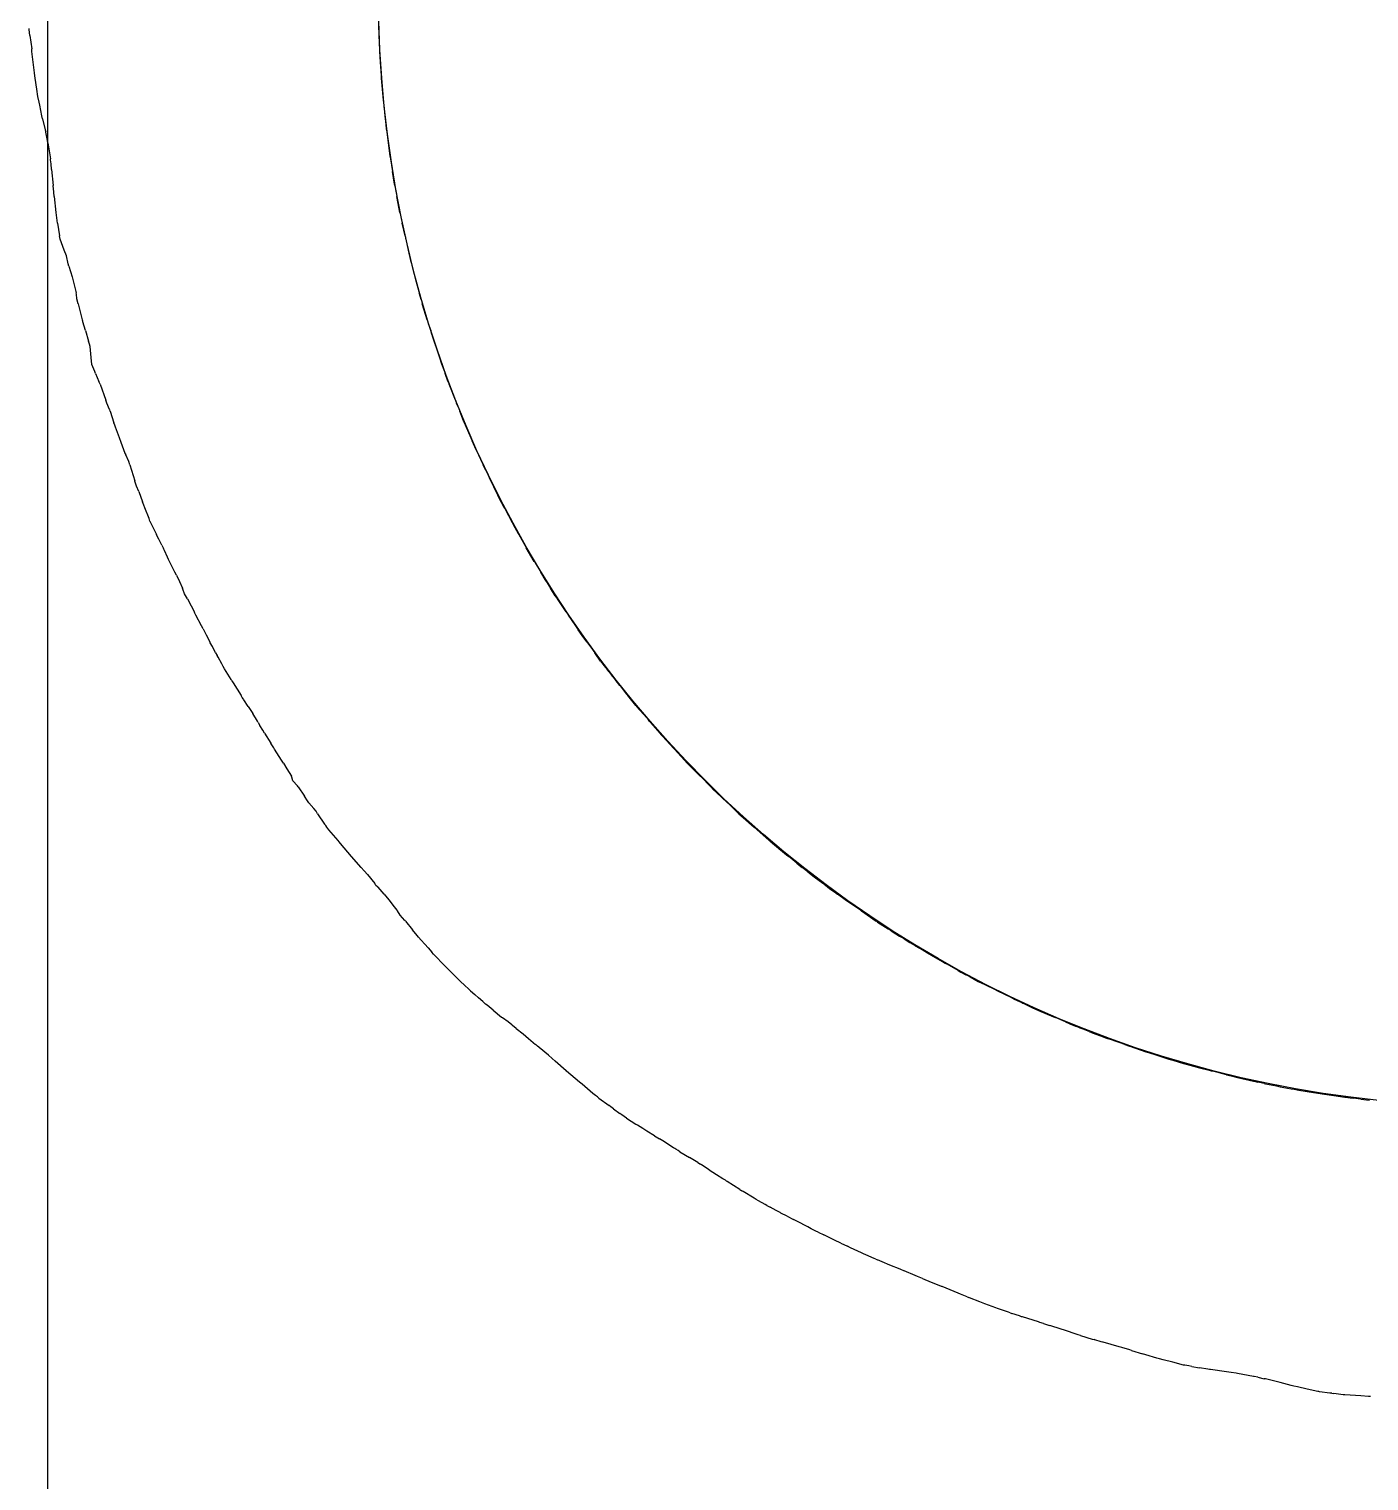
# Model space of a CAD drawing. Extents: x -22 to 217, y -59 to 33.
# Drawn here: x -22.32 to -7.35, y -16.64 to -0.41 of the extents above; entities that cross this region are included whole.
import ezdxf

# ---------------------------------------------------------------- set-up
doc = ezdxf.new("R2010")
doc.units = 0

msp = doc.modelspace()

# ---------------------------------------------------------------- linework, layer by layer
at = {"layer": 'BOUNDING_BOX'}
msp.add_line((-22.1168, 15.6545), (-22.1168, -29.5451), dxfattribs=at)
at = {"layer": 'MIDPLANE_Z0_OUTLINE'}
for p, q in [((-22.3209, -0.4158), (-22.3224, -0.4023)), ((-22.3123, -0.4802), (-22.3209, -0.4158)), ((-22.3123, -0.4802), (-22.2923, -0.6306)), ((-18.417, -0.3593), (-18.4122, -0.4802)), ((-18.4122, -0.4802), (-18.4058, -0.6441)), ((-22.2916, -0.6435), (-22.2923, -0.6306)), ((-22.2907, -0.6593), (-22.2916, -0.6435)), ((-18.4058, -0.6441), (-18.4055, -0.6505)), ((-22.2759, -0.7802), (-22.2907, -0.6593)), ((-22.2613, -0.8996), (-22.2759, -0.7802)), ((-18.4055, -0.6505), (-18.4051, -0.6593)), ((-18.4051, -0.6593), (-18.3975, -0.7802)), ((-18.3975, -0.7802), (-18.3883, -0.9266)), ((-22.2572, -0.9306), (-22.2613, -0.8996)), ((-22.2535, -0.9593), (-22.2572, -0.9306)), ((-22.2367, -1.0802), (-22.2535, -0.9593)), ((-18.3883, -0.9266), (-18.3873, -0.9414)), ((-18.3873, -0.9414), (-18.3861, -0.9593)), ((-18.3861, -0.9593), (-18.3757, -1.0802)), ((-22.2252, -1.1635), (-22.2367, -1.0802)), ((-18.3757, -1.0802), (-18.3651, -1.2034)), ((-22.2105, -1.2271), (-22.2252, -1.1635)), ((-22.2031, -1.2593), (-22.2105, -1.2271)), ((-22.179, -1.3802), (-22.2031, -1.2593)), ((-18.3651, -1.2034), (-18.3624, -1.2316)), ((-18.3624, -1.2316), (-18.3598, -1.2593)), ((-18.3598, -1.2593), (-18.3466, -1.3802)), ((-22.1728, -1.4111), (-22.179, -1.3802)), ((-22.1728, -1.4111), (-22.1419, -1.5357)), ((-18.3466, -1.3802), (-18.3362, -1.4745)), ((-22.1419, -1.5357), (-22.1361, -1.5593)), ((-22.1355, -1.5623), (-22.1361, -1.5593)), ((-22.1161, -1.6544), (-22.1355, -1.5623)), ((-18.3362, -1.4745), (-18.3303, -1.5244)), ((-18.3303, -1.5244), (-18.3261, -1.5593)), ((-18.3261, -1.5593), (-18.3099, -1.6802)), ((-22.1121, -1.6802), (-22.1161, -1.6544)), ((-22.1121, -1.6802), (-22.0842, -1.8593)), ((-18.3099, -1.6802), (-18.3019, -1.7402)), ((-18.3019, -1.7402), (-18.2892, -1.8281)), ((-22.0825, -1.8729), (-22.0842, -1.8593)), ((-22.0771, -1.9154), (-22.0825, -1.8729)), ((-22.0708, -1.9802), (-22.0771, -1.9154)), ((-18.2892, -1.8281), (-18.2847, -1.8593)), ((-18.2847, -1.8593), (-18.2656, -1.9802)), ((-22.0708, -1.9802), (-22.0535, -2.1593)), ((-18.2656, -1.9802), (-18.2623, -2.0007)), ((-18.2419, -2.1205), (-18.2623, -2.0007)), ((-22.0522, -2.1688), (-22.0535, -2.1593)), ((-22.0497, -2.1881), (-22.0522, -2.1688)), ((-22.0401, -2.2802), (-22.0497, -2.1881)), ((-18.2353, -2.1593), (-18.2419, -2.1205)), ((-18.2353, -2.1593), (-18.2347, -2.1627)), ((-18.2347, -2.1627), (-18.2177, -2.256)), ((-18.2177, -2.256), (-18.2129, -2.2802)), ((-22.0401, -2.2802), (-22.0213, -2.4593)), ((-18.178, -2.4593), (-18.2129, -2.2802)), ((-22.0213, -2.4594), (-22.0213, -2.4593)), ((-22.0212, -2.4596), (-22.0213, -2.4594)), ((-22.0211, -2.4607), (-22.0212, -2.4596)), ((-22.0209, -2.4615), (-22.0211, -2.4607)), ((-22.003, -2.5802), (-22.0209, -2.4615)), ((-22.003, -2.5802), (-21.9819, -2.7202)), ((-18.178, -2.4593), (-18.1754, -2.4717)), ((-18.1754, -2.4717), (-18.1682, -2.5065)), ((-18.1682, -2.5065), (-18.152, -2.5802)), ((-18.1209, -2.722), (-18.152, -2.5802)), ((-21.9787, -2.7388), (-21.9819, -2.7202)), ((-21.9751, -2.7593), (-21.9787, -2.7388)), ((-18.1209, -2.722), (-18.1174, -2.739)), ((-18.1174, -2.739), (-18.1145, -2.7529)), ((-18.1145, -2.7529), (-18.1139, -2.7554)), ((-18.1139, -2.7554), (-18.1131, -2.7593)), ((-21.929, -2.8802), (-21.9751, -2.7593)), ((-21.905, -2.9433), (-21.929, -2.8802)), ((-18.1131, -2.7593), (-18.0851, -2.8802)), ((-18.0851, -2.8802), (-18.0582, -2.9965)), ((-21.8836, -3.033), (-21.905, -2.9433)), ((-21.8774, -3.0593), (-21.8836, -3.033)), ((-21.8774, -3.0593), (-21.8419, -3.1776)), ((-18.0582, -2.9965), (-18.0495, -3.0307)), ((-18.0495, -3.0307), (-18.0423, -3.0593)), ((-18.0423, -3.0593), (-18.0112, -3.1802)), ((-21.8413, -3.1796), (-21.8419, -3.1776)), ((-21.8412, -3.1802), (-21.8413, -3.1796)), ((-21.8412, -3.1802), (-21.7956, -3.3593)), ((-18.0112, -3.1802), (-17.9971, -3.2354)), ((-17.9971, -3.2354), (-17.9675, -3.3413)), ((-21.7939, -3.3729), (-21.7956, -3.3593)), ((-21.7875, -3.4258), (-21.7939, -3.3729)), ((-17.9675, -3.3413), (-17.9624, -3.3593)), ((-17.9419, -3.4318), (-17.9624, -3.3593)), ((-21.7734, -3.4802), (-21.7875, -3.4258)), ((-21.7734, -3.4802), (-21.727, -3.6593)), ((-17.9419, -3.4318), (-17.9312, -3.4696)), ((-17.9312, -3.4696), (-17.928, -3.4802)), ((-17.8735, -3.6593), (-17.928, -3.4802)), ((-21.7268, -3.6614), (-21.727, -3.6593)), ((-21.7265, -3.6649), (-21.7268, -3.6614)), ((-21.7229, -3.6751), (-21.7265, -3.6649)), ((-21.7209, -3.6808), (-21.7229, -3.6751)), ((-21.6921, -3.7802), (-21.7209, -3.6808)), ((-17.8735, -3.6593), (-17.8701, -3.6704)), ((-17.8701, -3.6704), (-17.8611, -3.6994)), ((-17.8611, -3.6994), (-17.8346, -3.7802)), ((-21.6921, -3.7802), (-21.6584, -3.8967)), ((-17.8209, -3.822), (-17.8346, -3.7802)), ((-17.8209, -3.822), (-17.8126, -3.849)), ((-17.8126, -3.849), (-17.7885, -3.9268)), ((-21.6482, -3.9313), (-21.6584, -3.8967)), ((-21.6399, -3.9593), (-21.6482, -3.9313)), ((-21.6273, -4.0802), (-21.6399, -3.9593)), ((-17.7885, -3.9268), (-17.7832, -3.942)), ((-17.7832, -3.942), (-17.7773, -3.9593)), ((-17.7773, -3.9593), (-17.7367, -4.0802)), ((-21.6193, -4.1576), (-21.6273, -4.0802)), ((-21.5882, -4.2355), (-21.6193, -4.1576)), ((-17.7367, -4.0802), (-17.7129, -4.1512)), ((-17.7129, -4.1512), (-17.6812, -4.2371)), ((-21.5787, -4.2593), (-21.5882, -4.2355)), ((-21.5787, -4.2593), (-21.5419, -4.3475)), ((-21.5323, -4.3706), (-21.5419, -4.3475)), ((-21.5288, -4.3802), (-21.5323, -4.3706)), ((-21.5288, -4.3802), (-21.4638, -4.5593)), ((-17.6812, -4.2371), (-17.673, -4.2593)), ((-17.6419, -4.3448), (-17.673, -4.2593)), ((-17.6419, -4.3448), (-17.6325, -4.3708)), ((-17.6325, -4.3708), (-17.6288, -4.3802)), ((-17.5585, -4.5593), (-17.6288, -4.3802)), ((-21.461, -4.5694), (-21.4638, -4.5593)), ((-21.4545, -4.5928), (-21.461, -4.5694)), ((-21.4233, -4.6618), (-21.4545, -4.5928)), ((-21.4209, -4.667), (-21.4233, -4.6618)), ((-21.4166, -4.6802), (-21.4209, -4.667)), ((-21.4166, -4.6802), (-21.3737, -4.812)), ((-17.5585, -4.5593), (-17.5552, -4.5679)), ((-17.5552, -4.5679), (-17.548, -4.5863)), ((-17.548, -4.5863), (-17.5247, -4.6422)), ((-17.5247, -4.6422), (-17.5209, -4.6514)), ((-17.5209, -4.6514), (-17.5096, -4.6802)), ((-17.4623, -4.8006), (-17.5096, -4.6802)), ((-21.3654, -4.8362), (-21.3737, -4.812)), ((-21.3575, -4.8593), (-21.3654, -4.8362)), ((-21.3119, -4.9802), (-21.3575, -4.8593)), ((-17.4623, -4.8006), (-17.448, -4.8334)), ((-17.448, -4.8334), (-17.4368, -4.8593)), ((-17.4368, -4.8593), (-17.3858, -4.9802)), ((-21.2928, -5.0311), (-21.3119, -4.9802)), ((-21.2487, -5.1542), (-21.2928, -5.0311)), ((-17.3858, -4.9802), (-17.3728, -5.0111)), ((-17.3419, -5.0782), (-17.3728, -5.0111)), ((-21.2469, -5.1593), (-21.2487, -5.1542)), ((-21.2469, -5.1593), (-21.2419, -5.1698)), ((-21.2067, -5.245), (-21.2419, -5.1698)), ((-17.3047, -5.1593), (-17.3419, -5.0782)), ((-17.3047, -5.1593), (-17.3002, -5.1692)), ((-17.3002, -5.1692), (-17.2787, -5.217)), ((-21.1959, -5.2802), (-21.2067, -5.245)), ((-21.1959, -5.2802), (-21.141, -5.4593)), ((-17.2787, -5.217), (-17.2482, -5.2802)), ((-17.2209, -5.3367), (-17.2482, -5.2802)), ((-17.2209, -5.3367), (-17.2087, -5.3637)), ((-21.1394, -5.4649), (-21.141, -5.4593)), ((-21.1366, -5.4749), (-21.1394, -5.4649)), ((-21.1249, -5.5078), (-21.1366, -5.4749)), ((-21.1209, -5.5191), (-21.1249, -5.5078)), ((-17.2087, -5.3637), (-17.1827, -5.421)), ((-17.1827, -5.421), (-17.1731, -5.44)), ((-17.1731, -5.44), (-17.1634, -5.4593)), ((-17.1634, -5.4593), (-17.1049, -5.5802)), ((-21.0974, -5.5802), (-21.1209, -5.5191)), ((-21.0974, -5.5802), (-21.0542, -5.6925)), ((-17.1049, -5.5802), (-17.0844, -5.6227)), ((-17.0419, -5.7028), (-17.0844, -5.6227)), ((-21.0383, -5.7317), (-21.0542, -5.6925)), ((-21.0271, -5.7593), (-21.0383, -5.7317)), ((-20.982, -5.8802), (-21.0271, -5.7593)), ((-17.012, -5.7593), (-17.0419, -5.7028)), ((-17.012, -5.7593), (-17.0076, -5.7679)), ((-17.0076, -5.7679), (-16.9811, -5.8194)), ((-16.9811, -5.8194), (-16.9475, -5.8802)), ((-20.9711, -5.9094), (-20.982, -5.8802)), ((-20.9711, -5.9094), (-20.9419, -5.97)), ((-20.9419, -5.97), (-20.899, -6.0593)), ((-16.9209, -5.9284), (-16.9475, -5.8802)), ((-16.9209, -5.9284), (-16.9082, -5.9531)), ((-16.9082, -5.9531), (-16.8763, -6.0146)), ((-20.8938, -6.0692), (-20.899, -6.0593)), ((-20.8723, -6.1106), (-20.8938, -6.0692)), ((-20.838, -6.1802), (-20.8723, -6.1106)), ((-16.8763, -6.0146), (-16.8627, -6.0381)), ((-16.8627, -6.0381), (-16.8504, -6.0593)), ((-16.8504, -6.0593), (-16.7838, -6.1802)), ((-20.838, -6.1802), (-20.8209, -6.2149)), ((-20.8106, -6.2368), (-20.8209, -6.2149)), ((-20.7746, -6.3129), (-20.8106, -6.2368)), ((-20.7632, -6.3371), (-20.7746, -6.3129)), ((-16.7838, -6.1802), (-16.769, -6.2073)), ((-16.7419, -6.2522), (-16.769, -6.2073)), ((-16.6775, -6.3593), (-16.7419, -6.2522)), ((-20.7528, -6.3593), (-20.7632, -6.3371)), ((-20.6931, -6.4802), (-20.7528, -6.3593)), ((-20.6762, -6.5145), (-20.6931, -6.4802)), ((-16.6775, -6.3593), (-16.672, -6.3688)), ((-16.672, -6.3688), (-16.6567, -6.395)), ((-16.6567, -6.395), (-16.6258, -6.4445)), ((-16.6258, -6.4445), (-16.6209, -6.4523)), ((-16.6209, -6.4523), (-16.6045, -6.4802)), ((-16.5443, -6.5826), (-16.6045, -6.4802)), ((-20.6762, -6.5145), (-20.6419, -6.5857)), ((-20.6419, -6.5857), (-20.6066, -6.6593)), ((-16.5443, -6.5826), (-16.5092, -6.6361)), ((-16.5092, -6.6361), (-16.4941, -6.6593)), ((-20.6029, -6.6697), (-20.6066, -6.6593)), ((-20.5844, -6.7227), (-20.6029, -6.6697)), ((-20.5515, -6.7802), (-20.5844, -6.7227)), ((-20.5515, -6.7802), (-20.5209, -6.8335)), ((-16.4419, -6.743), (-16.4941, -6.6593)), ((-16.4419, -6.743), (-16.4276, -6.7659)), ((-16.4276, -6.7659), (-16.418, -6.7802)), ((-16.3209, -6.9238), (-16.418, -6.7802)), ((-20.5081, -6.8591), (-20.5209, -6.8335)), ((-20.479, -6.9173), (-20.5081, -6.8591)), ((-20.4682, -6.9387), (-20.479, -6.9173)), ((-20.4579, -6.9593), (-20.4682, -6.9387)), ((-20.3947, -7.0802), (-20.4579, -6.9593)), ((-16.3209, -6.9238), (-16.3134, -6.9357)), ((-16.3134, -6.9357), (-16.3072, -6.9455)), ((-16.3072, -6.9455), (-16.303, -6.9515)), ((-16.303, -6.9515), (-16.2975, -6.9593)), ((-16.2975, -6.9593), (-16.2171, -7.0802)), ((-20.3766, -7.1149), (-20.3947, -7.0802)), ((-20.3766, -7.1149), (-20.3419, -7.1825)), ((-16.2171, -7.0802), (-16.1871, -7.1254)), ((-16.1419, -7.1872), (-16.1871, -7.1254)), ((-20.3419, -7.1825), (-20.3026, -7.2593)), ((-20.2973, -7.2687), (-20.3026, -7.2593)), ((-20.2734, -7.3117), (-20.2973, -7.2687)), ((-16.0892, -7.2593), (-16.1419, -7.1872)), ((-16.0892, -7.2593), (-16.0828, -7.2684)), ((-16.0828, -7.2684), (-16.0611, -7.2994)), ((-16.0611, -7.2994), (-16.0263, -7.3456)), ((-20.2373, -7.3802), (-20.2734, -7.3117)), ((-20.2373, -7.3802), (-20.2209, -7.4114)), ((-20.2102, -7.4309), (-20.2209, -7.4114)), ((-20.1685, -7.5068), (-20.2102, -7.4309)), ((-16.0263, -7.3456), (-16.0209, -7.3528)), ((-16.0209, -7.3528), (-16.0015, -7.3802)), ((-15.9353, -7.4736), (-16.0015, -7.3802)), ((-20.1517, -7.536), (-20.1685, -7.5068)), ((-20.1384, -7.5593), (-20.1517, -7.536)), ((-20.0639, -7.6802), (-20.1384, -7.5593)), ((-15.9353, -7.4736), (-15.8795, -7.5442)), ((-15.8795, -7.5442), (-15.8676, -7.5593)), ((-15.8419, -7.5936), (-15.8676, -7.5593)), ((-15.8419, -7.5936), (-15.8049, -7.6432)), ((-20.0555, -7.6938), (-20.0639, -7.6802)), ((-20.0555, -7.6938), (-20.0419, -7.7156)), ((-20.0419, -7.7156), (-19.9521, -7.8593)), ((-15.8049, -7.6432), (-15.7748, -7.6802)), ((-15.7209, -7.7467), (-15.7748, -7.6802)), ((-15.7209, -7.7467), (-15.7037, -7.7694)), ((-15.7037, -7.7694), (-15.6724, -7.8107)), ((-19.9489, -7.8665), (-19.9521, -7.8593)), ((-19.9425, -7.8808), (-19.9489, -7.8665)), ((-19.9271, -7.9004), (-19.9425, -7.8808)), ((-19.9209, -7.9082), (-19.9271, -7.9004)), ((-19.8743, -7.9802), (-19.9209, -7.9082)), ((-15.6724, -7.8107), (-15.6486, -7.8386)), ((-15.6486, -7.8386), (-15.6311, -7.8593)), ((-15.5419, -7.9708), (-15.6311, -7.8593)), ((-19.8743, -7.9802), (-19.8223, -8.0606)), ((-19.7698, -8.1456), (-19.8223, -8.0606)), ((-15.5419, -7.9708), (-15.5377, -7.976)), ((-15.5377, -7.976), (-15.5341, -7.9802)), ((-15.4209, -8.11), (-15.5341, -7.9802)), ((-15.4209, -8.11), (-15.4095, -8.1241)), ((-19.7614, -8.1593), (-19.7698, -8.1456)), ((-19.7614, -8.1593), (-19.7419, -8.1927)), ((-19.7097, -8.248), (-19.7419, -8.1927)), ((-19.6896, -8.2802), (-19.7097, -8.248)), ((-15.4095, -8.1241), (-15.3989, -8.1372)), ((-15.3989, -8.1372), (-15.3894, -8.1475)), ((-15.3894, -8.1475), (-15.3787, -8.1593)), ((-15.3787, -8.1593), (-15.2754, -8.2802)), ((-19.6896, -8.2802), (-19.6209, -8.3901)), ((-19.6084, -8.4104), (-19.6209, -8.3901)), ((-19.5946, -8.4329), (-19.6084, -8.4104)), ((-19.5869, -8.4453), (-19.5946, -8.4329)), ((-15.2754, -8.2802), (-15.26, -8.2983)), ((-15.26, -8.2983), (-15.2419, -8.3176)), ((-15.2419, -8.3176), (-15.1209, -8.4469)), ((-19.5783, -8.4593), (-19.5869, -8.4453)), ((-19.5019, -8.5802), (-19.5783, -8.4593)), ((-19.4787, -8.617), (-19.5019, -8.5802)), ((-15.1209, -8.4469), (-15.1176, -8.4508)), ((-15.1176, -8.4508), (-15.1152, -8.4535)), ((-15.1152, -8.4535), (-15.1129, -8.4559)), ((-15.1129, -8.4559), (-15.1096, -8.4593)), ((-15.1096, -8.4593), (-14.9993, -8.5802)), ((-14.9993, -8.5802), (-14.9719, -8.6102)), ((-19.4787, -8.617), (-19.4419, -8.6769)), ((-19.4419, -8.6769), (-19.3914, -8.7593)), ((-19.3875, -8.7709), (-19.3914, -8.7593)), ((-14.9419, -8.6402), (-14.9719, -8.6102)), ((-14.8225, -8.7593), (-14.9419, -8.6402)), ((-14.8225, -8.7593), (-14.8221, -8.7596)), ((-14.8221, -8.7596), (-14.8217, -8.76)), ((-14.8217, -8.76), (-14.8213, -8.7604)), ((-14.8213, -8.7604), (-14.8209, -8.7608)), ((-14.8209, -8.7608), (-14.7045, -8.8802)), ((-19.3738, -8.8121), (-19.3875, -8.7709)), ((-19.3237, -8.8674), (-19.3738, -8.8121)), ((-19.3209, -8.8704), (-19.3237, -8.8674)), ((-19.3145, -8.8802), (-19.3209, -8.8704)), ((-19.3145, -8.8802), (-19.2462, -8.9845)), ((-14.6736, -8.9119), (-14.7045, -8.8802)), ((-14.6736, -8.9119), (-14.6419, -8.9415)), ((-19.2114, -9.0362), (-19.2462, -8.9845)), ((-19.1959, -9.0592), (-19.2114, -9.0362)), ((-19.1959, -9.0592), (-19.1419, -9.1226)), ((-14.6419, -8.9415), (-14.5209, -9.0542)), ((-14.5209, -9.0542), (-14.5194, -9.0558)), ((-14.5194, -9.0558), (-14.5184, -9.0567)), ((-14.5184, -9.0567), (-14.5173, -9.0577)), ((-14.5173, -9.0577), (-14.5156, -9.0592)), ((-14.5156, -9.0592), (-14.3894, -9.1802)), ((-19.1154, -9.1537), (-19.1419, -9.1226)), ((-19.0977, -9.1802), (-19.1154, -9.1537)), ((-19.0977, -9.1802), (-19.0209, -9.2956)), ((-14.3894, -9.1802), (-14.3652, -9.2035)), ((-14.3652, -9.2035), (-14.3419, -9.2237)), ((-14.3419, -9.2237), (-14.2209, -9.3291)), ((-19.0074, -9.3131), (-19.0209, -9.2956)), ((-18.9931, -9.3314), (-19.0074, -9.3131)), ((-18.9825, -9.3449), (-18.9931, -9.3314)), ((-18.9711, -9.3593), (-18.9825, -9.3449)), ((-18.8684, -9.4802), (-18.9711, -9.3593)), ((-14.2209, -9.3291), (-14.2123, -9.3372)), ((-14.2123, -9.3372), (-14.2054, -9.3437)), ((-14.2054, -9.3437), (-14.1969, -9.3507)), ((-14.1969, -9.3507), (-14.1866, -9.3593)), ((-14.1866, -9.3593), (-14.0513, -9.4802)), ((-18.8563, -9.4946), (-18.8684, -9.4802)), ((-18.8419, -9.5119), (-18.8563, -9.4946)), ((-18.7209, -9.6579), (-18.8419, -9.5119)), ((-14.0513, -9.4802), (-14.0464, -9.4847)), ((-14.0464, -9.4847), (-14.0419, -9.4883)), ((-14.0419, -9.4883), (-13.9209, -9.5868)), ((-18.7206, -9.6583), (-18.7209, -9.6579)), ((-18.7203, -9.6586), (-18.7206, -9.6583)), ((-18.7201, -9.6589), (-18.7203, -9.6586)), ((-18.7198, -9.6593), (-18.7201, -9.6589)), ((-18.6118, -9.7802), (-18.7198, -9.6593)), ((-13.9209, -9.5868), (-13.9028, -9.6027)), ((-13.9028, -9.6027), (-13.8823, -9.6206)), ((-13.8823, -9.6206), (-13.8537, -9.6427)), ((-13.8537, -9.6427), (-13.8323, -9.6593)), ((-13.7419, -9.7345), (-13.8323, -9.6593)), ((-13.7419, -9.7345), (-13.717, -9.7553)), ((-18.5789, -9.8172), (-18.6118, -9.7802)), ((-18.5789, -9.8172), (-18.5419, -9.8605)), ((-18.5419, -9.8605), (-18.4577, -9.9593)), ((-13.717, -9.7553), (-13.6842, -9.7802)), ((-13.6209, -9.8284), (-13.6842, -9.7802)), ((-13.6209, -9.8284), (-13.6003, -9.8451)), ((-13.6003, -9.8451), (-13.5486, -9.8869)), ((-13.5486, -9.8869), (-13.4539, -9.9554)), ((-18.4539, -9.9672), (-18.4577, -9.9593)), ((-18.4458, -9.9841), (-18.4539, -9.9672)), ((-18.4284, -9.9975), (-18.4458, -9.9841)), ((-18.4209, -10.0032), (-18.4284, -9.9975)), ((-18.3555, -10.0802), (-18.4209, -10.0032)), ((-13.4539, -9.9554), (-13.4486, -9.9593)), ((-13.4419, -9.9645), (-13.4486, -9.9593)), ((-13.4419, -9.9645), (-13.3768, -10.0151)), ((-13.3768, -10.0151), (-13.3279, -10.0498)), ((-13.3279, -10.0498), (-13.3209, -10.0547)), ((-13.3209, -10.0547), (-13.287, -10.0802)), ((-18.3555, -10.0802), (-18.3033, -10.1416)), ((-18.3033, -10.1416), (-18.2419, -10.2198)), ((-18.2419, -10.2198), (-18.211, -10.2593)), ((-13.2041, -10.1425), (-13.287, -10.0802)), ((-13.1419, -10.1846), (-13.2041, -10.1425)), ((-13.0317, -10.2593), (-13.1419, -10.1846)), ((-18.2056, -10.2671), (-18.211, -10.2593)), ((-18.1745, -10.3128), (-18.2056, -10.2671)), ((-18.1226, -10.3726), (-18.1745, -10.3128)), ((-18.1209, -10.3745), (-18.1226, -10.3726)), ((-18.1163, -10.3802), (-18.1209, -10.3745)), ((-18.1163, -10.3802), (-18.0384, -10.4767)), ((-13.0317, -10.2593), (-13.0292, -10.261)), ((-13.0292, -10.261), (-13.0255, -10.2638)), ((-13.0255, -10.2638), (-13.0227, -10.2656)), ((-13.0227, -10.2656), (-13.0209, -10.2667)), ((-13.0209, -10.2667), (-12.8581, -10.3802)), ((-12.8486, -10.3869), (-12.8581, -10.3802)), ((-12.8486, -10.3869), (-12.8419, -10.3911)), ((-17.9845, -10.5431), (-18.0384, -10.4767)), ((-17.9714, -10.5592), (-17.9845, -10.5431)), ((-12.8419, -10.3911), (-12.7209, -10.4678)), ((-12.7209, -10.4678), (-12.6979, -10.4833)), ((-12.6979, -10.4833), (-12.6663, -10.5046)), ((-12.6663, -10.5046), (-12.5948, -10.5474)), ((-12.5948, -10.5474), (-12.5751, -10.5592)), ((-17.9714, -10.5592), (-17.9419, -10.5924)), ((-17.9006, -10.6389), (-17.9419, -10.5924)), ((-17.8643, -10.6802), (-17.9006, -10.6389)), ((-17.8643, -10.6802), (-17.8209, -10.7296)), ((-12.5419, -10.5807), (-12.5751, -10.5592)), ((-12.5419, -10.5807), (-12.4815, -10.6198)), ((-12.4815, -10.6198), (-12.4283, -10.6511)), ((-12.4283, -10.6511), (-12.4209, -10.6555)), ((-12.4209, -10.6555), (-12.381, -10.6802)), ((-12.2952, -10.7335), (-12.381, -10.6802)), ((-17.8027, -10.749), (-17.8209, -10.7296)), ((-17.758, -10.7964), (-17.8027, -10.749)), ((-17.718, -10.8391), (-17.758, -10.7964)), ((-17.6991, -10.8593), (-17.718, -10.8391)), ((-17.6991, -10.8593), (-17.6419, -10.9151)), ((-12.2952, -10.7335), (-12.2419, -10.7633)), ((-12.2419, -10.7633), (-12.1209, -10.8311)), ((-12.1209, -10.8311), (-12.1111, -10.8369)), ((-12.1111, -10.8369), (-12.1033, -10.8416)), ((-12.1033, -10.8416), (-12.0871, -10.8501)), ((-12.0871, -10.8501), (-12.0699, -10.8593)), ((-11.9419, -10.9325), (-12.0699, -10.8593)), ((-17.609, -10.9473), (-17.6419, -10.9151)), ((-17.5767, -10.9802), (-17.609, -10.9473)), ((-17.5767, -10.9802), (-17.5209, -11.0372)), ((-11.9419, -10.9325), (-11.9115, -10.9499)), ((-11.9115, -10.9499), (-11.8532, -10.9802)), ((-11.8209, -10.9971), (-11.8532, -10.9802)), ((-11.8209, -10.9971), (-11.8081, -11.0041)), ((-11.8081, -11.0041), (-11.7161, -11.0544)), ((-17.5007, -11.0561), (-17.5209, -11.0372)), ((-17.4578, -11.0962), (-17.5007, -11.0561)), ((-17.41, -11.1411), (-17.4578, -11.0962)), ((-17.3907, -11.1593), (-17.41, -11.1411)), ((-17.3907, -11.1593), (-17.3419, -11.2019)), ((-11.7161, -11.0544), (-11.6419, -11.0909)), ((-11.6419, -11.0909), (-11.5209, -11.1505)), ((-11.5209, -11.1505), (-11.5175, -11.1523)), ((-11.5175, -11.1523), (-11.5152, -11.1535)), ((-11.5152, -11.1535), (-11.51, -11.1559)), ((-11.51, -11.1559), (-11.5028, -11.1593)), ((-11.3419, -11.24), (-11.5028, -11.1593)), ((-17.3002, -11.2385), (-17.3419, -11.2019)), ((-17.2531, -11.2802), (-17.3002, -11.2385)), ((-17.2531, -11.2802), (-17.2209, -11.3088)), ((-17.2051, -11.3216), (-17.2209, -11.3088)), ((-17.1378, -11.3761), (-17.2051, -11.3216)), ((-11.3419, -11.24), (-11.3151, -11.2535)), ((-11.3151, -11.2535), (-11.2565, -11.2802)), ((-11.2209, -11.2965), (-11.2565, -11.2802)), ((-11.2209, -11.2965), (-11.2079, -11.3027)), ((-11.2079, -11.3027), (-11.1107, -11.349)), ((-11.1107, -11.349), (-11.0419, -11.3786)), ((-17.1378, -11.3761), (-17.0419, -11.4533)), ((-17.0419, -11.4533), (-17.0345, -11.4593)), ((-17.0319, -11.4612), (-17.0345, -11.4593)), ((-16.97, -11.5083), (-17.0319, -11.4612)), ((-16.9285, -11.5417), (-16.97, -11.5083)), ((-11.0419, -11.3786), (-10.9209, -11.4305)), ((-10.9209, -11.4305), (-10.9099, -11.4355)), ((-10.9099, -11.4355), (-10.9011, -11.4395)), ((-10.9011, -11.4395), (-10.8755, -11.4498)), ((-10.8755, -11.4498), (-10.8519, -11.4593)), ((-10.7419, -11.5071), (-10.8519, -11.4593)), ((-10.7419, -11.5071), (-10.6909, -11.5292)), ((-16.9209, -11.5478), (-16.9285, -11.5417)), ((-16.8795, -11.5802), (-16.9209, -11.5478)), ((-16.8795, -11.5802), (-16.8023, -11.6406)), ((-16.8023, -11.6406), (-16.7419, -11.6918)), ((-10.6909, -11.5292), (-10.629, -11.5537)), ((-10.629, -11.5537), (-10.6209, -11.5569)), ((-10.6209, -11.5569), (-10.5637, -11.5802)), ((-10.4772, -11.6156), (-10.5637, -11.5802)), ((-10.4772, -11.6156), (-10.4419, -11.6286)), ((-10.4419, -11.6286), (-10.3209, -11.6734)), ((-10.3209, -11.6734), (-10.2939, -11.6838)), ((-10.2939, -11.6838), (-10.2588, -11.6971)), ((-16.7419, -11.6918), (-16.6625, -11.7593)), ((-16.6554, -11.765), (-16.6625, -11.7593)), ((-16.6395, -11.7778), (-16.6554, -11.765)), ((-16.627, -11.7887), (-16.6395, -11.7778)), ((-16.6209, -11.794), (-16.627, -11.7887)), ((-16.5196, -11.8802), (-16.6209, -11.794)), ((-10.1419, -11.7373), (-10.2588, -11.6971)), ((-10.078, -11.7593), (-10.1419, -11.7373)), ((-10.078, -11.7593), (-10.0669, -11.7634)), ((-10.0669, -11.7634), (-10.0364, -11.7747)), ((-10.0364, -11.7747), (-10.0265, -11.778)), ((-10.0265, -11.778), (-10.0209, -11.7799)), ((-10.0209, -11.7799), (-9.8419, -11.8415)), ((-9.8419, -11.8415), (-9.8131, -11.8514)), ((-16.5196, -11.8802), (-16.4776, -11.916)), ((-16.4419, -11.9478), (-16.4776, -11.916)), ((-16.3209, -12.0556), (-16.4419, -11.9478)), ((-9.8131, -11.8514), (-9.7212, -11.8802)), ((-9.7209, -11.8803), (-9.7212, -11.8802)), ((-9.7209, -11.8803), (-9.5853, -11.9236)), ((-9.7209, -11.8803), (-9.7209, -11.8803)), ((-9.5853, -11.9236), (-9.5419, -11.9361)), ((-9.5419, -11.9361), (-9.4209, -11.9711)), ((-9.4209, -11.9711), (-9.3916, -11.9797)), ((-9.3916, -11.9797), (-9.3527, -11.991)), ((-9.3527, -11.991), (-9.2419, -12.0202)), ((-16.3198, -12.0566), (-16.3209, -12.0556)), ((-16.319, -12.0573), (-16.3198, -12.0566)), ((-16.318, -12.0581), (-16.319, -12.0573)), ((-16.3167, -12.0592), (-16.318, -12.0581)), ((-16.1705, -12.1802), (-16.3167, -12.0592)), ((-9.2419, -12.0202), (-9.1209, -12.0521)), ((-9.1209, -12.0521), (-9.1176, -12.053)), ((-9.1176, -12.053), (-9.1153, -12.0536)), ((-9.1153, -12.0536), (-9.105, -12.0561)), ((-9.105, -12.0561), (-9.0917, -12.0592)), ((-8.9419, -12.0979), (-9.0917, -12.0592)), ((-8.9419, -12.0979), (-8.8764, -12.1148)), ((-8.8764, -12.1148), (-8.8336, -12.1248)), ((-8.8336, -12.1248), (-8.8209, -12.1278)), ((-8.8209, -12.1278), (-8.6419, -12.1694)), ((-8.6419, -12.1694), (-8.6332, -12.1715)), ((-8.6332, -12.1715), (-8.5918, -12.1802)), ((-16.1549, -12.1932), (-16.1705, -12.1802)), ((-16.1419, -12.2042), (-16.1549, -12.1932)), ((-16.0209, -12.3068), (-16.1419, -12.2042)), ((-16.006, -12.3187), (-16.0209, -12.3068)), ((-15.9916, -12.33), (-16.006, -12.3187)), ((-15.9721, -12.3452), (-15.9916, -12.33)), ((-8.5209, -12.1953), (-8.5918, -12.1802)), ((-8.5209, -12.1953), (-8.5059, -12.1984)), ((-8.5059, -12.1984), (-8.3851, -12.2234)), ((-8.3851, -12.2234), (-8.3419, -12.2316)), ((-8.3419, -12.2316), (-8.2209, -12.2545)), ((-8.2209, -12.2545), (-8.1871, -12.2606)), ((-8.1871, -12.2606), (-8.1322, -12.2705)), ((-8.1322, -12.2705), (-8.0419, -12.2854)), ((-8.0419, -12.2854), (-7.9209, -12.3053)), ((-7.9209, -12.3053), (-7.8971, -12.3089)), ((-7.8971, -12.3089), (-7.8742, -12.3125)), ((-7.8742, -12.3125), (-7.7419, -12.331)), ((-7.7419, -12.331), (-7.6209, -12.348)), ((-15.954, -12.3593), (-15.9721, -12.3452)), ((-15.954, -12.3593), (-15.8419, -12.4425)), ((-15.8202, -12.4586), (-15.8419, -12.4425)), ((-15.7908, -12.4802), (-15.8202, -12.4586)), ((-15.7908, -12.4802), (-15.7209, -12.5317)), ((-7.6209, -12.348), (-7.6151, -12.3488)), ((-7.6151, -12.3488), (-7.611, -12.3493)), ((-7.611, -12.3493), (-7.5613, -12.3551)), ((-7.5613, -12.3551), (-7.5258, -12.3593)), ((-7.4419, -12.3698), (-7.5258, -12.3593)), ((-7.4419, -12.3698), (-7.3437, -12.3821)), ((-15.6982, -12.547), (-15.7209, -12.5317)), ((-15.6447, -12.583), (-15.6982, -12.547)), ((-15.6447, -12.583), (-15.5419, -12.6505)), ((-15.5419, -12.6505), (-15.5286, -12.6593)), ((-15.524, -12.6621), (-15.5286, -12.6593)), ((-15.4624, -12.7008), (-15.524, -12.6621)), ((-15.4304, -12.7215), (-15.4624, -12.7008)), ((-15.4209, -12.7276), (-15.4304, -12.7215)), ((-15.3353, -12.7802), (-15.4209, -12.7276)), ((-15.3353, -12.7802), (-15.2775, -12.8158)), ((-15.2419, -12.8383), (-15.2775, -12.8158)), ((-15.1209, -12.915), (-15.2419, -12.8383)), ((-15.1065, -12.9239), (-15.1209, -12.915)), ((-15.0936, -12.9319), (-15.1065, -12.9239)), ((-15.0702, -12.9464), (-15.0936, -12.9319)), ((-15.0494, -12.9593), (-15.0702, -12.9464)), ((-15.0494, -12.9593), (-14.9419, -13.0241)), ((-14.9069, -13.0452), (-14.9419, -13.0241)), ((-14.8508, -13.0802), (-14.9069, -13.0452)), ((-14.8508, -13.0802), (-14.8209, -13.0989)), ((-14.8077, -13.1071), (-14.8209, -13.0989)), ((-14.722, -13.1603), (-14.8077, -13.1071)), ((-14.722, -13.1603), (-14.6419, -13.2125)), ((-14.6419, -13.2125), (-14.5702, -13.2593)), ((-14.5615, -13.2647), (-14.5702, -13.2593)), ((-14.54, -13.2783), (-14.5615, -13.2647)), ((-14.5273, -13.2866), (-14.54, -13.2783)), ((-14.5209, -13.2908), (-14.5273, -13.2866)), ((-14.3789, -13.3802), (-14.5209, -13.2908)), ((-14.3789, -13.3802), (-14.3562, -13.3945)), ((-14.3419, -13.4034), (-14.3562, -13.3945)), ((-14.2209, -13.4785), (-14.3419, -13.4034)), ((-14.198, -13.4917), (-14.2209, -13.4785)), ((-14.1697, -13.508), (-14.198, -13.4917)), ((-14.0984, -13.5476), (-14.1697, -13.508)), ((-14.0775, -13.5592), (-14.0984, -13.5476)), ((-14.0775, -13.5592), (-14.0419, -13.5784)), ((-13.9758, -13.6142), (-14.0419, -13.5784)), ((-13.9302, -13.6389), (-13.9758, -13.6142)), ((-13.9209, -13.6439), (-13.9302, -13.6389)), ((-13.8507, -13.6802), (-13.9209, -13.6439)), ((-13.8507, -13.6802), (-13.779, -13.7173)), ((-13.7419, -13.7367), (-13.779, -13.7173)), ((-13.6209, -13.8001), (-13.7419, -13.7367)), ((-13.6013, -13.81), (-13.6209, -13.8001)), ((-13.5816, -13.8199), (-13.6013, -13.81)), ((-13.5293, -13.8461), (-13.5816, -13.8199)), ((-13.5029, -13.8593), (-13.5293, -13.8461)), ((-13.5029, -13.8593), (-13.4419, -13.889)), ((-13.3806, -13.9189), (-13.4419, -13.889)), ((-13.33, -13.9438), (-13.3806, -13.9189)), ((-13.3209, -13.9482), (-13.33, -13.9438)), ((-13.2533, -13.9802), (-13.3209, -13.9482)), ((-13.2533, -13.9802), (-13.1777, -14.0161)), ((-13.1419, -14.033), (-13.1777, -14.0161)), ((-13.0209, -14.0901), (-13.1419, -14.033)), ((-12.9982, -14.1003), (-13.0209, -14.0901)), ((-12.9731, -14.1114), (-12.9982, -14.1003)), ((-12.8781, -14.1524), (-12.9731, -14.1114)), ((-12.8622, -14.1593), (-12.8781, -14.1524)), ((-12.8622, -14.1593), (-12.8419, -14.1678)), ((-12.763, -14.2013), (-12.8419, -14.1678)), ((-12.7317, -14.2144), (-12.763, -14.2013)), ((-12.7209, -14.2189), (-12.7317, -14.2144)), ((-12.5685, -14.2802), (-12.7209, -14.2189)), ((-12.5685, -14.2802), (-12.5496, -14.2879)), ((-12.5419, -14.291), (-12.5496, -14.2879)), ((-12.4209, -14.3409), (-12.5419, -14.291)), ((-12.393, -14.3524), (-12.4209, -14.3409)), ((-12.3372, -14.3755), (-12.393, -14.3524)), ((-12.3372, -14.3755), (-12.2419, -14.4159)), ((-12.2419, -14.4159), (-12.1396, -14.4593)), ((-12.1348, -14.4613), (-12.1396, -14.4593)), ((-12.1264, -14.4648), (-12.1348, -14.4613)), ((-12.1231, -14.4662), (-12.1264, -14.4648)), ((-12.1209, -14.4671), (-12.1231, -14.4662)), ((-11.9419, -14.5396), (-12.1209, -14.4671)), ((-11.913, -14.5513), (-11.9419, -14.5396)), ((-11.8413, -14.5802), (-11.913, -14.5513)), ((-11.8413, -14.5802), (-11.8209, -14.5885)), ((-11.8131, -14.5915), (-11.8209, -14.5885)), ((-11.6978, -14.6362), (-11.8131, -14.5915)), ((-11.6419, -14.6576), (-11.6978, -14.6362)), ((-11.5209, -14.704), (-11.6419, -14.6576)), ((-11.5002, -14.7113), (-11.5209, -14.704)), ((-11.48, -14.7183), (-11.5002, -14.7113)), ((-11.3769, -14.7537), (-11.48, -14.7183)), ((-11.3608, -14.7593), (-11.3769, -14.7537)), ((-11.3608, -14.7593), (-11.3419, -14.7656)), ((-11.2562, -14.7945), (-11.3419, -14.7656)), ((-11.2313, -14.8027), (-11.2562, -14.7945)), ((-11.2209, -14.8061), (-11.2313, -14.8027)), ((-11.0419, -14.8621), (-11.2209, -14.8061)), ((-11.0281, -14.8664), (-11.0419, -14.8621)), ((-10.9854, -14.8802), (-11.0281, -14.8664)), ((-10.9854, -14.8802), (-10.9209, -14.901)), ((-10.9034, -14.9067), (-10.9209, -14.901)), ((-10.8011, -14.9394), (-10.9034, -14.9067)), ((-10.7419, -14.9588), (-10.8011, -14.9394)), ((-10.6209, -14.9986), (-10.7419, -14.9588)), ((-10.5978, -15.0055), (-10.6209, -14.9986)), ((-10.5742, -15.0126), (-10.5978, -15.0055)), ((-10.5742, -15.0126), (-10.4419, -15.0527)), ((-10.4419, -15.0527), (-10.4203, -15.0592)), ((-10.4121, -15.0617), (-10.4203, -15.0592)), ((-10.3436, -15.082), (-10.4121, -15.0617)), ((-10.3286, -15.0864), (-10.3436, -15.082)), ((-10.3209, -15.0886), (-10.3286, -15.0864)), ((-10.1419, -15.1392), (-10.3209, -15.0886)), ((-10.1099, -15.1482), (-10.1419, -15.1392)), ((-10.0234, -15.1744), (-10.1099, -15.1482)), ((-10.0209, -15.1751), (-10.0234, -15.1744)), ((-10.0037, -15.1802), (-10.0209, -15.1751)), ((-10.0037, -15.1802), (-9.879, -15.2173)), ((-9.8419, -15.2289), (-9.879, -15.2173)), ((-9.7209, -15.2667), (-9.8419, -15.2289)), ((-9.6905, -15.2748), (-9.7209, -15.2667)), ((-9.6478, -15.2861), (-9.6905, -15.2748)), ((-9.5419, -15.3126), (-9.6478, -15.2861)), ((-9.4209, -15.3429), (-9.5419, -15.3126)), ((-9.4131, -15.3444), (-9.4209, -15.3429)), ((-9.4072, -15.3455), (-9.4131, -15.3444)), ((-9.3614, -15.3535), (-9.4072, -15.3455)), ((-9.3286, -15.3593), (-9.3614, -15.3535)), ((-9.3286, -15.3593), (-9.2419, -15.3738)), ((-9.1507, -15.3891), (-9.2419, -15.3738)), ((-9.1306, -15.3924), (-9.1507, -15.3891)), ((-9.1209, -15.3939), (-9.1306, -15.3924)), ((-8.9419, -15.4195), (-9.1209, -15.3939)), ((-8.8887, -15.4271), (-8.9419, -15.4195)), ((-8.8339, -15.4359), (-8.8887, -15.4271)), ((-8.8209, -15.438), (-8.8339, -15.4359)), ((-8.6419, -15.4698), (-8.8209, -15.438)), ((-8.6331, -15.4714), (-8.6419, -15.4698)), ((-8.592, -15.4802), (-8.6331, -15.4714)), ((-8.592, -15.4802), (-8.5209, -15.4956)), ((-8.5061, -15.4991), (-8.5209, -15.4956)), ((-8.3888, -15.5271), (-8.5061, -15.4991)), ((-8.3419, -15.5395), (-8.3888, -15.5271)), ((-8.2209, -15.5715), (-8.3419, -15.5395)), ((-8.1903, -15.5786), (-8.2209, -15.5715)), ((-8.1498, -15.5881), (-8.1903, -15.5786)), ((-8.0419, -15.6117), (-8.1498, -15.5881)), ((-7.9209, -15.6382), (-8.0419, -15.6117)), ((-7.9106, -15.6398), (-7.9209, -15.6382)), ((-7.9027, -15.641), (-7.9106, -15.6398)), ((-7.7883, -15.6562), (-7.9027, -15.641)), ((-7.7658, -15.6593), (-7.7883, -15.6562)), ((-7.7658, -15.6593), (-7.7419, -15.6622)), ((-7.637, -15.6753), (-7.7419, -15.6622)), ((-7.6268, -15.6765), (-7.637, -15.6753)), ((-7.6209, -15.6771), (-7.6268, -15.6765)), ((-7.4419, -15.6892), (-7.6209, -15.6771)), ((-7.3567, -15.695), (-7.4419, -15.6892)), ((-7.3322, -15.6966), (-7.3567, -15.695))]:
    msp.add_line(p, q, dxfattribs=at)
at = {"layer": 'RING_BORE'}
msp.add_circle((-5.9672, 0), 12.45, dxfattribs=at)

doc.saveas('drawing.dxf')
